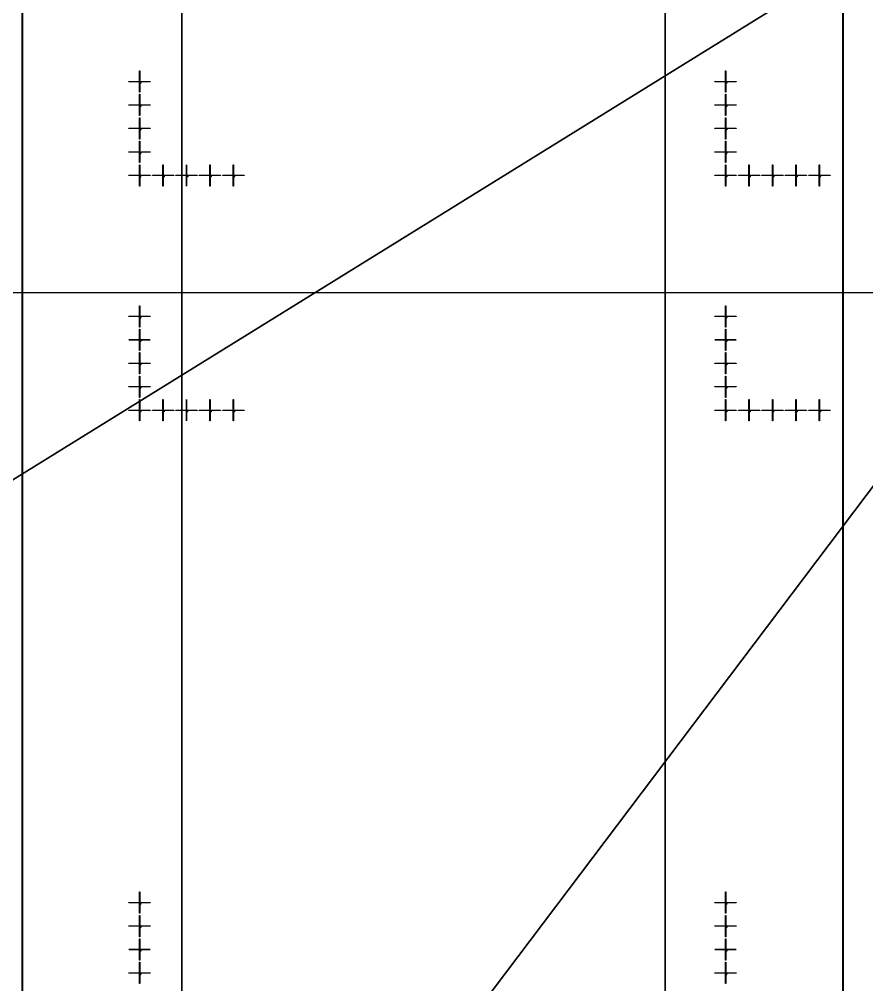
# Model space of a CAD drawing. Extents: x -25400 to 25400, y -24113 to 25400.
# Drawn here: x -13809 to -6579, y -12893 to -4659 of the extents above; entities that cross this region are included whole.
import ezdxf

# ---------------------------------------------------------------- set-up
doc = ezdxf.new("R2010")
doc.units = 0
for name, color, linetype in [('L0D0', 2, 'CONTINUOUS'), ('L1D0', 3, 'CONTINUOUS'), ('L3D0', 4, 'CONTINUOUS')]:
    doc.layers.add(name, color=color, linetype=linetype)

msp = doc.modelspace()

# ---------------------------------------------------------------- linework, layer by layer
at = {"layer": 'L0D0'}
for points in [[(-12421.944, -22155.255), (-12421.944, 14018.85)], [(-12421.944, 14018.85), (-12421.944, -22155.255)], [(-8299.673, 14018.85), (-8299.673, -24005.737)], [(0, 0), (-19469.972, -12055.297)], [(-19469.972, -12055.297), (0, 0), (-13800.333, -18274.595)], [(-13800.333, -18274.595), (0, 0)]]:
    msp.add_lwpolyline(points, dxfattribs=at)
msp.add_lwpolyline([(-7983.296, -24112.788), (-7996.667, -24108.366), (-8040.032, -24093.939), (-8083.372, -24079.433), (-8126.685, -24064.85), (-8169.972, -24050.188), (-8213.232, -24035.449), (-8256.466, -24020.632), (-8299.673, -24005.737), (-8299.673, 14018.85), (0, 14018.85), (0, 0), (-4251.735, -24112.788)], close=True, dxfattribs=at)
at = {"layer": 'L1D0'}
for points in [[(-12783.75, -5182.15), (-12783.75, -5099.15), (-12781.25, -5099.15), (-12781.25, -5182.15)], [(-7783.75, -5182.15), (-7783.75, -5099.15), (-7781.25, -5099.15), (-7781.25, -5182.15)], [(-12782.7, -5195.15), (-12782.7, -5190.35), (-12787.5, -5190.35), (-12787.5, -5189.95), (-12782.7, -5189.95), (-12782.7, -5185.15), (-12782.3, -5185.15), (-12782.3, -5189.95), (-12777.5, -5189.95), (-12777.5, -5190.35), (-12782.3, -5190.35), (-12782.3, -5195.15)], [(-7782.7, -5195.15), (-7782.7, -5190.35), (-7787.5, -5190.35), (-7787.5, -5189.95), (-7782.7, -5189.95), (-7782.7, -5185.15), (-7782.3, -5185.15), (-7782.3, -5189.95), (-7777.5, -5189.95), (-7777.5, -5190.35), (-7782.3, -5190.35), (-7782.3, -5195.15)], [(-12873.5, -5191.4), (-12873.5, -5188.9), (-12790.5, -5188.9), (-12790.5, -5191.4)], [(-12783.75, -5281.15), (-12783.75, -5198.15), (-12781.25, -5198.15), (-12781.25, -5281.15)], [(-12776.5, -5200.706), (-12776.5, -5197.15), (-12772.056, -5197.15), (-12772.056, -5198.039), (-12775.611, -5198.039), (-12775.611, -5199.817), (-12772.944, -5199.817), (-12772.944, -5200.706)], [(-12776.5, -5203.372), (-12776.5, -5202.483), (-12772.944, -5202.483), (-12772.944, -5203.372)], [(-12774.5, -5191.4), (-12774.5, -5188.9), (-12691.5, -5188.9), (-12691.5, -5191.4)], [(-12772.944, -5202.483), (-12772.944, -5200.706), (-12772.056, -5200.706), (-12772.056, -5202.483)], [(-7873.5, -5191.4), (-7873.5, -5188.9), (-7790.5, -5188.9), (-7790.5, -5191.4)], [(-7783.75, -5281.15), (-7783.75, -5198.15), (-7781.25, -5198.15), (-7781.25, -5281.15)], [(-7776.5, -5200.706), (-7776.5, -5197.15), (-7772.056, -5197.15), (-7772.056, -5198.039), (-7775.611, -5198.039), (-7775.611, -5199.817), (-7772.944, -5199.817), (-7772.944, -5200.706)], [(-7776.5, -5203.372), (-7776.5, -5202.483), (-7772.944, -5202.483), (-7772.944, -5203.372)], [(-7774.5, -5191.4), (-7774.5, -5188.9), (-7691.5, -5188.9), (-7691.5, -5191.4)], [(-7772.944, -5202.483), (-7772.944, -5200.706), (-7772.056, -5200.706), (-7772.056, -5202.483)], [(-12783.75, -5382.15), (-12783.75, -5299.15), (-12781.25, -5299.15), (-12781.25, -5382.15)], [(-7783.75, -5382.15), (-7783.75, -5299.15), (-7781.25, -5299.15), (-7781.25, -5382.15)], [(-12873.5, -5391.4), (-12873.5, -5388.9), (-12790.5, -5388.9), (-12790.5, -5391.4)], [(-12782.7, -5395.15), (-12782.7, -5390.35), (-12787.5, -5390.35), (-12787.5, -5389.95), (-12782.7, -5389.95), (-12782.7, -5385.15), (-12782.3, -5385.15), (-12782.3, -5389.95), (-12777.5, -5389.95), (-12777.5, -5390.35), (-12782.3, -5390.35), (-12782.3, -5395.15)], [(-12783.75, -5481.15), (-12783.75, -5398.15), (-12781.25, -5398.15), (-12781.25, -5481.15)], [(-12773.833, -5403.372), (-12773.833, -5401.594), (-12776.5, -5401.594), (-12776.5, -5399.817), (-12775.611, -5399.817), (-12775.611, -5400.706), (-12773.833, -5400.706), (-12773.833, -5398.039), (-12774.722, -5398.039), (-12774.722, -5397.15), (-12772.944, -5397.15), (-12772.944, -5400.706), (-12772.056, -5400.706), (-12772.056, -5401.594), (-12772.944, -5401.594), (-12772.944, -5403.372)], [(-12775.611, -5399.817), (-12775.611, -5398.039), (-12774.722, -5398.039), (-12774.722, -5399.817)], [(-12774.5, -5391.4), (-12774.5, -5388.9), (-12691.5, -5388.9), (-12691.5, -5391.4)], [(-7873.5, -5391.4), (-7873.5, -5388.9), (-7790.5, -5388.9), (-7790.5, -5391.4)], [(-7782.7, -5395.15), (-7782.7, -5390.35), (-7787.5, -5390.35), (-7787.5, -5389.95), (-7782.7, -5389.95), (-7782.7, -5385.15), (-7782.3, -5385.15), (-7782.3, -5389.95), (-7777.5, -5389.95), (-7777.5, -5390.35), (-7782.3, -5390.35), (-7782.3, -5395.15)], [(-7783.75, -5481.15), (-7783.75, -5398.15), (-7781.25, -5398.15), (-7781.25, -5481.15)], [(-7773.833, -5403.372), (-7773.833, -5401.594), (-7776.5, -5401.594), (-7776.5, -5399.817), (-7775.611, -5399.817), (-7775.611, -5400.706), (-7773.833, -5400.706), (-7773.833, -5398.039), (-7774.722, -5398.039), (-7774.722, -5397.15), (-7772.944, -5397.15), (-7772.944, -5400.706), (-7772.056, -5400.706), (-7772.056, -5401.594), (-7772.944, -5401.594), (-7772.944, -5403.372)], [(-7775.611, -5399.817), (-7775.611, -5398.039), (-7774.722, -5398.039), (-7774.722, -5399.817)], [(-7774.5, -5391.4), (-7774.5, -5388.9), (-7691.5, -5388.9), (-7691.5, -5391.4)], [(-12783.75, -5582.15), (-12783.75, -5499.15), (-12781.25, -5499.15), (-12781.25, -5582.15)], [(-7783.75, -5582.15), (-7783.75, -5499.15), (-7781.25, -5499.15), (-7781.25, -5582.15)], [(-12873.5, -5591.4), (-12873.5, -5588.9), (-12790.5, -5588.9), (-12790.5, -5591.4)], [(-12782.7, -5595.15), (-12782.7, -5590.35), (-12787.5, -5590.35), (-12787.5, -5589.95), (-12782.7, -5589.95), (-12782.7, -5585.15), (-12782.3, -5585.15), (-12782.3, -5589.95), (-12777.5, -5589.95), (-12777.5, -5590.35), (-12782.3, -5590.35), (-12782.3, -5595.15)], [(-12783.75, -5681.15), (-12783.75, -5598.15), (-12781.25, -5598.15), (-12781.25, -5681.15)], [(-12776.5, -5598.039), (-12776.5, -5597.15), (-12772.944, -5597.15), (-12772.944, -5598.039)], [(-12774.5, -5591.4), (-12774.5, -5588.9), (-12691.5, -5588.9), (-12691.5, -5591.4)], [(-12772.944, -5599.817), (-12772.944, -5598.039), (-12772.056, -5598.039), (-12772.056, -5599.817)], [(-7873.5, -5591.4), (-7873.5, -5588.9), (-7790.5, -5588.9), (-7790.5, -5591.4)], [(-7782.7, -5595.15), (-7782.7, -5590.35), (-7787.5, -5590.35), (-7787.5, -5589.95), (-7782.7, -5589.95), (-7782.7, -5585.15), (-7782.3, -5585.15), (-7782.3, -5589.95), (-7777.5, -5589.95), (-7777.5, -5590.35), (-7782.3, -5590.35), (-7782.3, -5595.15)], [(-7783.75, -5681.15), (-7783.75, -5598.15), (-7781.25, -5598.15), (-7781.25, -5681.15)], [(-7776.5, -5598.039), (-7776.5, -5597.15), (-7772.944, -5597.15), (-7772.944, -5598.039)], [(-7774.5, -5591.4), (-7774.5, -5588.9), (-7691.5, -5588.9), (-7691.5, -5591.4)], [(-7772.944, -5599.817), (-7772.944, -5598.039), (-7772.056, -5598.039), (-7772.056, -5599.817)], [(-12776.5, -5603.372), (-12776.5, -5602.483), (-12772.944, -5602.483), (-12772.944, -5603.372)], [(-12775.611, -5600.706), (-12775.611, -5599.817), (-12772.944, -5599.817), (-12772.944, -5600.706)], [(-12772.944, -5602.483), (-12772.944, -5600.706), (-12772.056, -5600.706), (-12772.056, -5602.483)], [(-7776.5, -5603.372), (-7776.5, -5602.483), (-7772.944, -5602.483), (-7772.944, -5603.372)], [(-7775.611, -5600.706), (-7775.611, -5599.817), (-7772.944, -5599.817), (-7772.944, -5600.706)], [(-7772.944, -5602.483), (-7772.944, -5600.706), (-7772.056, -5600.706), (-7772.056, -5602.483)], [(-12783.75, -5782.15), (-12783.75, -5699.15), (-12781.25, -5699.15), (-12781.25, -5782.15)], [(-7783.75, -5782.15), (-7783.75, -5699.15), (-7781.25, -5699.15), (-7781.25, -5782.15)], [(-12873.5, -5791.4), (-12873.5, -5788.9), (-12790.5, -5788.9), (-12790.5, -5791.4)], [(-12782.7, -5795.15), (-12782.7, -5790.35), (-12787.5, -5790.35), (-12787.5, -5789.95), (-12782.7, -5789.95), (-12782.7, -5785.15), (-12782.3, -5785.15), (-12782.3, -5789.95), (-12777.5, -5789.95), (-12777.5, -5790.35), (-12782.3, -5790.35), (-12782.3, -5795.15)], [(-12783.75, -5881.15), (-12783.75, -5798.15), (-12781.25, -5798.15), (-12781.25, -5881.15)], [(-12776.5, -5798.928), (-12776.5, -5798.039), (-12775.611, -5798.039), (-12775.611, -5798.928)], [(-12776.5, -5803.372), (-12776.5, -5801.594), (-12775.611, -5801.594), (-12775.611, -5802.483), (-12772.056, -5802.483), (-12772.056, -5803.372)], [(-12775.611, -5798.039), (-12775.611, -5797.15), (-12772.944, -5797.15), (-12772.944, -5798.039)], [(-12775.611, -5801.594), (-12775.611, -5800.706), (-12773.833, -5800.706), (-12773.833, -5801.594)], [(-12774.5, -5791.4), (-12774.5, -5788.9), (-12691.5, -5788.9), (-12691.5, -5791.4)], [(-12773.833, -5800.706), (-12773.833, -5799.817), (-12772.944, -5799.817), (-12772.944, -5800.706)], [(-12772.944, -5799.817), (-12772.944, -5798.039), (-12772.056, -5798.039), (-12772.056, -5799.817)], [(-7873.5, -5791.4), (-7873.5, -5788.9), (-7790.5, -5788.9), (-7790.5, -5791.4)], [(-7782.7, -5795.15), (-7782.7, -5790.35), (-7787.5, -5790.35), (-7787.5, -5789.95), (-7782.7, -5789.95), (-7782.7, -5785.15), (-7782.3, -5785.15), (-7782.3, -5789.95), (-7777.5, -5789.95), (-7777.5, -5790.35), (-7782.3, -5790.35), (-7782.3, -5795.15)], [(-7783.75, -5881.15), (-7783.75, -5798.15), (-7781.25, -5798.15), (-7781.25, -5881.15)], [(-7776.5, -5798.928), (-7776.5, -5798.039), (-7775.611, -5798.039), (-7775.611, -5798.928)], [(-7776.5, -5803.372), (-7776.5, -5801.594), (-7775.611, -5801.594), (-7775.611, -5802.483), (-7772.056, -5802.483), (-7772.056, -5803.372)], [(-7775.611, -5798.039), (-7775.611, -5797.15), (-7772.944, -5797.15), (-7772.944, -5798.039)], [(-7775.611, -5801.594), (-7775.611, -5800.706), (-7773.833, -5800.706), (-7773.833, -5801.594)], [(-7774.5, -5791.4), (-7774.5, -5788.9), (-7691.5, -5788.9), (-7691.5, -5791.4)], [(-7773.833, -5800.706), (-7773.833, -5799.817), (-7772.944, -5799.817), (-7772.944, -5800.706)], [(-7772.944, -5799.817), (-7772.944, -5798.039), (-7772.056, -5798.039), (-7772.056, -5799.817)], [(-12783.75, -5982.15), (-12783.75, -5899.15), (-12781.25, -5899.15), (-12781.25, -5982.15)], [(-12583.75, -5982.15), (-12583.75, -5899.15), (-12581.25, -5899.15), (-12581.25, -5982.15)], [(-12383.75, -5982.15), (-12383.75, -5899.15), (-12381.25, -5899.15), (-12381.25, -5982.15)], [(-12183.75, -5982.15), (-12183.75, -5899.15), (-12181.25, -5899.15), (-12181.25, -5982.15)], [(-11983.75, -5982.15), (-11983.75, -5899.15), (-11981.25, -5899.15), (-11981.25, -5982.15)], [(-7783.75, -5982.15), (-7783.75, -5899.15), (-7781.25, -5899.15), (-7781.25, -5982.15)], [(-7583.75, -5982.15), (-7583.75, -5899.15), (-7581.25, -5899.15), (-7581.25, -5982.15)], [(-7383.75, -5982.15), (-7383.75, -5899.15), (-7381.25, -5899.15), (-7381.25, -5982.15)], [(-7183.75, -5982.15), (-7183.75, -5899.15), (-7181.25, -5899.15), (-7181.25, -5982.15)], [(-6983.75, -5982.15), (-6983.75, -5899.15), (-6981.25, -5899.15), (-6981.25, -5982.15)], [(-12873.5, -5991.4), (-12873.5, -5988.9), (-12790.5, -5988.9), (-12790.5, -5991.4)], [(-12782.7, -5995.15), (-12782.7, -5990.35), (-12787.5, -5990.35), (-12787.5, -5989.95), (-12782.7, -5989.95), (-12782.7, -5985.15), (-12782.3, -5985.15), (-12782.3, -5989.95), (-12777.5, -5989.95), (-12777.5, -5990.35), (-12782.3, -5990.35), (-12782.3, -5995.15)], [(-12783.75, -6081.15), (-12783.75, -5998.15), (-12781.25, -5998.15), (-12781.25, -6081.15)], [(-12775.611, -6003.372), (-12775.611, -6002.483), (-12774.722, -6002.483), (-12774.722, -5998.928), (-12775.611, -5998.928), (-12775.611, -5998.039), (-12774.722, -5998.039), (-12774.722, -5997.15), (-12773.833, -5997.15), (-12773.833, -6002.483), (-12772.944, -6002.483), (-12772.944, -6003.372)], [(-12774.5, -5991.4), (-12774.5, -5988.9), (-12691.5, -5988.9), (-12691.5, -5991.4)], [(-12673.5, -5991.4), (-12673.5, -5988.9), (-12590.5, -5988.9), (-12590.5, -5991.4)], [(-12582.7, -5995.15), (-12582.7, -5990.35), (-12587.5, -5990.35), (-12587.5, -5989.95), (-12582.7, -5989.95), (-12582.7, -5985.15), (-12582.3, -5985.15), (-12582.3, -5989.95), (-12577.5, -5989.95), (-12577.5, -5990.35), (-12582.3, -5990.35), (-12582.3, -5995.15)], [(-12583.75, -6081.15), (-12583.75, -5998.15), (-12581.25, -5998.15), (-12581.25, -6081.15)], [(-12576.5, -5998.928), (-12576.5, -5998.039), (-12575.611, -5998.039), (-12575.611, -5998.928)], [(-12576.5, -6003.372), (-12576.5, -6001.594), (-12575.611, -6001.594), (-12575.611, -6002.483), (-12572.056, -6002.483), (-12572.056, -6003.372)], [(-12575.611, -5998.039), (-12575.611, -5997.15), (-12572.944, -5997.15), (-12572.944, -5998.039)], [(-12575.611, -6001.594), (-12575.611, -6000.706), (-12573.833, -6000.706), (-12573.833, -6001.594)], [(-12574.5, -5991.4), (-12574.5, -5988.9), (-12491.5, -5988.9), (-12491.5, -5991.4)], [(-12573.833, -6000.706), (-12573.833, -5999.817), (-12572.944, -5999.817), (-12572.944, -6000.706)], [(-12572.944, -5999.817), (-12572.944, -5998.039), (-12572.056, -5998.039), (-12572.056, -5999.817)], [(-12473.5, -5991.4), (-12473.5, -5988.9), (-12390.5, -5988.9), (-12390.5, -5991.4)], [(-12382.7, -5995.15), (-12382.7, -5990.35), (-12387.5, -5990.35), (-12387.5, -5989.95), (-12382.7, -5989.95), (-12382.7, -5985.15), (-12382.3, -5985.15), (-12382.3, -5989.95), (-12377.5, -5989.95), (-12377.5, -5990.35), (-12382.3, -5990.35), (-12382.3, -5995.15)], [(-12383.75, -6081.15), (-12383.75, -5998.15), (-12381.25, -5998.15), (-12381.25, -6081.15)], [(-12376.5, -5998.039), (-12376.5, -5997.15), (-12372.944, -5997.15), (-12372.944, -5998.039)], [(-12376.5, -6003.372), (-12376.5, -6002.483), (-12372.944, -6002.483), (-12372.944, -6003.372)], [(-12375.611, -6000.706), (-12375.611, -5999.817), (-12372.944, -5999.817), (-12372.944, -6000.706)], [(-12374.5, -5991.4), (-12374.5, -5988.9), (-12291.5, -5988.9), (-12291.5, -5991.4)], [(-12372.944, -5999.817), (-12372.944, -5998.039), (-12372.056, -5998.039), (-12372.056, -5999.817)], [(-12372.944, -6002.483), (-12372.944, -6000.706), (-12372.056, -6000.706), (-12372.056, -6002.483)], [(-12273.5, -5991.4), (-12273.5, -5988.9), (-12190.5, -5988.9), (-12190.5, -5991.4)], [(-12182.7, -5995.15), (-12182.7, -5990.35), (-12187.5, -5990.35), (-12187.5, -5989.95), (-12182.7, -5989.95), (-12182.7, -5985.15), (-12182.3, -5985.15), (-12182.3, -5989.95), (-12177.5, -5989.95), (-12177.5, -5990.35), (-12182.3, -5990.35), (-12182.3, -5995.15)], [(-12183.75, -6081.15), (-12183.75, -5998.15), (-12181.25, -5998.15), (-12181.25, -6081.15)], [(-12173.833, -6003.372), (-12173.833, -6001.594), (-12176.5, -6001.594), (-12176.5, -5999.817), (-12175.611, -5999.817), (-12175.611, -6000.706), (-12173.833, -6000.706), (-12173.833, -5998.039), (-12174.722, -5998.039), (-12174.722, -5997.15), (-12172.944, -5997.15), (-12172.944, -6000.706), (-12172.056, -6000.706), (-12172.056, -6001.594), (-12172.944, -6001.594), (-12172.944, -6003.372)], [(-12175.611, -5999.817), (-12175.611, -5998.039), (-12174.722, -5998.039), (-12174.722, -5999.817)], [(-12174.5, -5991.4), (-12174.5, -5988.9), (-12091.5, -5988.9), (-12091.5, -5991.4)], [(-12073.5, -5991.4), (-12073.5, -5988.9), (-11990.5, -5988.9), (-11990.5, -5991.4)], [(-11982.7, -5995.15), (-11982.7, -5990.35), (-11987.5, -5990.35), (-11987.5, -5989.95), (-11982.7, -5989.95), (-11982.7, -5985.15), (-11982.3, -5985.15), (-11982.3, -5989.95), (-11977.5, -5989.95), (-11977.5, -5990.35), (-11982.3, -5990.35), (-11982.3, -5995.15)], [(-11983.75, -6081.15), (-11983.75, -5998.15), (-11981.25, -5998.15), (-11981.25, -6081.15)], [(-11976.5, -6000.706), (-11976.5, -5997.15), (-11972.056, -5997.15), (-11972.056, -5998.039), (-11975.611, -5998.039), (-11975.611, -5999.817), (-11972.944, -5999.817), (-11972.944, -6000.706)], [(-11976.5, -6003.372), (-11976.5, -6002.483), (-11972.944, -6002.483), (-11972.944, -6003.372)], [(-11974.5, -5991.4), (-11974.5, -5988.9), (-11891.5, -5988.9), (-11891.5, -5991.4)], [(-11972.944, -6002.483), (-11972.944, -6000.706), (-11972.056, -6000.706), (-11972.056, -6002.483)], [(-7873.5, -5991.4), (-7873.5, -5988.9), (-7790.5, -5988.9), (-7790.5, -5991.4)], [(-7782.7, -5995.15), (-7782.7, -5990.35), (-7787.5, -5990.35), (-7787.5, -5989.95), (-7782.7, -5989.95), (-7782.7, -5985.15), (-7782.3, -5985.15), (-7782.3, -5989.95), (-7777.5, -5989.95), (-7777.5, -5990.35), (-7782.3, -5990.35), (-7782.3, -5995.15)], [(-7783.75, -6081.15), (-7783.75, -5998.15), (-7781.25, -5998.15), (-7781.25, -6081.15)], [(-7775.611, -6003.372), (-7775.611, -6002.483), (-7774.722, -6002.483), (-7774.722, -5998.928), (-7775.611, -5998.928), (-7775.611, -5998.039), (-7774.722, -5998.039), (-7774.722, -5997.15), (-7773.833, -5997.15), (-7773.833, -6002.483), (-7772.944, -6002.483), (-7772.944, -6003.372)], [(-7774.5, -5991.4), (-7774.5, -5988.9), (-7691.5, -5988.9), (-7691.5, -5991.4)], [(-7673.5, -5991.4), (-7673.5, -5988.9), (-7590.5, -5988.9), (-7590.5, -5991.4)], [(-7582.7, -5995.15), (-7582.7, -5990.35), (-7587.5, -5990.35), (-7587.5, -5989.95), (-7582.7, -5989.95), (-7582.7, -5985.15), (-7582.3, -5985.15), (-7582.3, -5989.95), (-7577.5, -5989.95), (-7577.5, -5990.35), (-7582.3, -5990.35), (-7582.3, -5995.15)], [(-7583.75, -6081.15), (-7583.75, -5998.15), (-7581.25, -5998.15), (-7581.25, -6081.15)], [(-7576.5, -5998.928), (-7576.5, -5998.039), (-7575.611, -5998.039), (-7575.611, -5998.928)], [(-7576.5, -6003.372), (-7576.5, -6001.594), (-7575.611, -6001.594), (-7575.611, -6002.483), (-7572.056, -6002.483), (-7572.056, -6003.372)], [(-7575.611, -5998.039), (-7575.611, -5997.15), (-7572.944, -5997.15), (-7572.944, -5998.039)], [(-7575.611, -6001.594), (-7575.611, -6000.706), (-7573.833, -6000.706), (-7573.833, -6001.594)], [(-7574.5, -5991.4), (-7574.5, -5988.9), (-7491.5, -5988.9), (-7491.5, -5991.4)], [(-7573.833, -6000.706), (-7573.833, -5999.817), (-7572.944, -5999.817), (-7572.944, -6000.706)], [(-7572.944, -5999.817), (-7572.944, -5998.039), (-7572.056, -5998.039), (-7572.056, -5999.817)], [(-7473.5, -5991.4), (-7473.5, -5988.9), (-7390.5, -5988.9), (-7390.5, -5991.4)], [(-7382.7, -5995.15), (-7382.7, -5990.35), (-7387.5, -5990.35), (-7387.5, -5989.95), (-7382.7, -5989.95), (-7382.7, -5985.15), (-7382.3, -5985.15), (-7382.3, -5989.95), (-7377.5, -5989.95), (-7377.5, -5990.35), (-7382.3, -5990.35), (-7382.3, -5995.15)], [(-7383.75, -6081.15), (-7383.75, -5998.15), (-7381.25, -5998.15), (-7381.25, -6081.15)], [(-7376.5, -5998.039), (-7376.5, -5997.15), (-7372.944, -5997.15), (-7372.944, -5998.039)], [(-7376.5, -6003.372), (-7376.5, -6002.483), (-7372.944, -6002.483), (-7372.944, -6003.372)], [(-7375.611, -6000.706), (-7375.611, -5999.817), (-7372.944, -5999.817), (-7372.944, -6000.706)], [(-7374.5, -5991.4), (-7374.5, -5988.9), (-7291.5, -5988.9), (-7291.5, -5991.4)], [(-7372.944, -5999.817), (-7372.944, -5998.039), (-7372.056, -5998.039), (-7372.056, -5999.817)], [(-7372.944, -6002.483), (-7372.944, -6000.706), (-7372.056, -6000.706), (-7372.056, -6002.483)], [(-7273.5, -5991.4), (-7273.5, -5988.9), (-7190.5, -5988.9), (-7190.5, -5991.4)], [(-7182.7, -5995.15), (-7182.7, -5990.35), (-7187.5, -5990.35), (-7187.5, -5989.95), (-7182.7, -5989.95), (-7182.7, -5985.15), (-7182.3, -5985.15), (-7182.3, -5989.95), (-7177.5, -5989.95), (-7177.5, -5990.35), (-7182.3, -5990.35), (-7182.3, -5995.15)], [(-7183.75, -6081.15), (-7183.75, -5998.15), (-7181.25, -5998.15), (-7181.25, -6081.15)], [(-7173.833, -6003.372), (-7173.833, -6001.594), (-7176.5, -6001.594), (-7176.5, -5999.817), (-7175.611, -5999.817), (-7175.611, -6000.706), (-7173.833, -6000.706), (-7173.833, -5998.039), (-7174.722, -5998.039), (-7174.722, -5997.15), (-7172.944, -5997.15), (-7172.944, -6000.706), (-7172.056, -6000.706), (-7172.056, -6001.594), (-7172.944, -6001.594), (-7172.944, -6003.372)], [(-7175.611, -5999.817), (-7175.611, -5998.039), (-7174.722, -5998.039), (-7174.722, -5999.817)], [(-7174.5, -5991.4), (-7174.5, -5988.9), (-7091.5, -5988.9), (-7091.5, -5991.4)], [(-7073.5, -5991.4), (-7073.5, -5988.9), (-6990.5, -5988.9), (-6990.5, -5991.4)], [(-6982.7, -5995.15), (-6982.7, -5990.35), (-6987.5, -5990.35), (-6987.5, -5989.95), (-6982.7, -5989.95), (-6982.7, -5985.15), (-6982.3, -5985.15), (-6982.3, -5989.95), (-6977.5, -5989.95), (-6977.5, -5990.35), (-6982.3, -5990.35), (-6982.3, -5995.15)], [(-6983.75, -6081.15), (-6983.75, -5998.15), (-6981.25, -5998.15), (-6981.25, -6081.15)], [(-6976.5, -6000.706), (-6976.5, -5997.15), (-6972.056, -5997.15), (-6972.056, -5998.039), (-6975.611, -5998.039), (-6975.611, -5999.817), (-6972.944, -5999.817), (-6972.944, -6000.706)], [(-6976.5, -6003.372), (-6976.5, -6002.483), (-6972.944, -6002.483), (-6972.944, -6003.372)], [(-6974.5, -5991.4), (-6974.5, -5988.9), (-6891.5, -5988.9), (-6891.5, -5991.4)], [(-6972.944, -6002.483), (-6972.944, -6000.706), (-6972.056, -6000.706), (-6972.056, -6002.483)], [(-12783.75, -7185.15), (-12783.75, -7102.15), (-12781.25, -7102.15), (-12781.25, -7185.15)], [(-7783.75, -7185.15), (-7783.75, -7102.15), (-7781.25, -7102.15), (-7781.25, -7185.15)], [(-12873.5, -7194.4), (-12873.5, -7191.9), (-12790.5, -7191.9), (-12790.5, -7194.4)], [(-12782.7, -7198.15), (-12782.7, -7193.35), (-12787.5, -7193.35), (-12787.5, -7192.95), (-12782.7, -7192.95), (-12782.7, -7188.15), (-12782.3, -7188.15), (-12782.3, -7192.95), (-12777.5, -7192.95), (-12777.5, -7193.35), (-12782.3, -7193.35), (-12782.3, -7198.15)], [(-12783.75, -7284.15), (-12783.75, -7201.15), (-12781.25, -7201.15), (-12781.25, -7284.15)], [(-12776.5, -7203.706), (-12776.5, -7200.15), (-12772.056, -7200.15), (-12772.056, -7201.039), (-12775.611, -7201.039), (-12775.611, -7202.817), (-12772.944, -7202.817), (-12772.944, -7203.706)], [(-12776.5, -7206.372), (-12776.5, -7205.483), (-12772.944, -7205.483), (-12772.944, -7206.372)], [(-12774.5, -7194.4), (-12774.5, -7191.9), (-12691.5, -7191.9), (-12691.5, -7194.4)], [(-12772.944, -7205.483), (-12772.944, -7203.706), (-12772.056, -7203.706), (-12772.056, -7205.483)], [(-7873.5, -7194.4), (-7873.5, -7191.9), (-7790.5, -7191.9), (-7790.5, -7194.4)], [(-7782.7, -7198.15), (-7782.7, -7193.35), (-7787.5, -7193.35), (-7787.5, -7192.95), (-7782.7, -7192.95), (-7782.7, -7188.15), (-7782.3, -7188.15), (-7782.3, -7192.95), (-7777.5, -7192.95), (-7777.5, -7193.35), (-7782.3, -7193.35), (-7782.3, -7198.15)], [(-7783.75, -7284.15), (-7783.75, -7201.15), (-7781.25, -7201.15), (-7781.25, -7284.15)], [(-7776.5, -7203.706), (-7776.5, -7200.15), (-7772.056, -7200.15), (-7772.056, -7201.039), (-7775.611, -7201.039), (-7775.611, -7202.817), (-7772.944, -7202.817), (-7772.944, -7203.706)], [(-7776.5, -7206.372), (-7776.5, -7205.483), (-7772.944, -7205.483), (-7772.944, -7206.372)], [(-7774.5, -7194.4), (-7774.5, -7191.9), (-7691.5, -7191.9), (-7691.5, -7194.4)], [(-7772.944, -7205.483), (-7772.944, -7203.706), (-7772.056, -7203.706), (-7772.056, -7205.483)], [(-12783.75, -7385.15), (-12783.75, -7302.15), (-12781.25, -7302.15), (-12781.25, -7385.15)], [(-7783.75, -7385.15), (-7783.75, -7302.15), (-7781.25, -7302.15), (-7781.25, -7385.15)], [(-12873.5, -7394.4), (-12873.5, -7391.9), (-12790.5, -7391.9), (-12790.5, -7394.4)], [(-12782.7, -7398.15), (-12782.7, -7393.35), (-12787.5, -7393.35), (-12787.5, -7392.95), (-12782.7, -7392.95), (-12782.7, -7388.15), (-12782.3, -7388.15), (-12782.3, -7392.95), (-12777.5, -7392.95), (-12777.5, -7393.35), (-12782.3, -7393.35), (-12782.3, -7398.15)], [(-12783.75, -7484.15), (-12783.75, -7401.15), (-12781.25, -7401.15), (-12781.25, -7484.15)], [(-12773.833, -7406.372), (-12773.833, -7404.594), (-12776.5, -7404.594), (-12776.5, -7402.817), (-12775.611, -7402.817), (-12775.611, -7403.706), (-12773.833, -7403.706), (-12773.833, -7401.039), (-12774.722, -7401.039), (-12774.722, -7400.15), (-12772.944, -7400.15), (-12772.944, -7403.706), (-12772.056, -7403.706), (-12772.056, -7404.594), (-12772.944, -7404.594), (-12772.944, -7406.372)], [(-12775.611, -7402.817), (-12775.611, -7401.039), (-12774.722, -7401.039), (-12774.722, -7402.817)], [(-12774.5, -7394.4), (-12774.5, -7391.9), (-12691.5, -7391.9), (-12691.5, -7394.4)], [(-7873.5, -7394.4), (-7873.5, -7391.9), (-7790.5, -7391.9), (-7790.5, -7394.4)], [(-7782.7, -7398.15), (-7782.7, -7393.35), (-7787.5, -7393.35), (-7787.5, -7392.95), (-7782.7, -7392.95), (-7782.7, -7388.15), (-7782.3, -7388.15), (-7782.3, -7392.95), (-7777.5, -7392.95), (-7777.5, -7393.35), (-7782.3, -7393.35), (-7782.3, -7398.15)], [(-7783.75, -7484.15), (-7783.75, -7401.15), (-7781.25, -7401.15), (-7781.25, -7484.15)], [(-7773.833, -7406.372), (-7773.833, -7404.594), (-7776.5, -7404.594), (-7776.5, -7402.817), (-7775.611, -7402.817), (-7775.611, -7403.706), (-7773.833, -7403.706), (-7773.833, -7401.039), (-7774.722, -7401.039), (-7774.722, -7400.15), (-7772.944, -7400.15), (-7772.944, -7403.706), (-7772.056, -7403.706), (-7772.056, -7404.594), (-7772.944, -7404.594), (-7772.944, -7406.372)], [(-7775.611, -7402.817), (-7775.611, -7401.039), (-7774.722, -7401.039), (-7774.722, -7402.817)], [(-7774.5, -7394.4), (-7774.5, -7391.9), (-7691.5, -7391.9), (-7691.5, -7394.4)], [(-12783.75, -7585.15), (-12783.75, -7502.15), (-12781.25, -7502.15), (-12781.25, -7585.15)], [(-7783.75, -7585.15), (-7783.75, -7502.15), (-7781.25, -7502.15), (-7781.25, -7585.15)], [(-12873.5, -7594.4), (-12873.5, -7591.9), (-12790.5, -7591.9), (-12790.5, -7594.4)], [(-12782.7, -7598.15), (-12782.7, -7593.35), (-12787.5, -7593.35), (-12787.5, -7592.95), (-12782.7, -7592.95), (-12782.7, -7588.15), (-12782.3, -7588.15), (-12782.3, -7592.95), (-12777.5, -7592.95), (-12777.5, -7593.35), (-12782.3, -7593.35), (-12782.3, -7598.15)], [(-12783.75, -7684.15), (-12783.75, -7601.15), (-12781.25, -7601.15), (-12781.25, -7684.15)], [(-12776.5, -7601.039), (-12776.5, -7600.15), (-12772.944, -7600.15), (-12772.944, -7601.039)], [(-12776.5, -7606.372), (-12776.5, -7605.483), (-12772.944, -7605.483), (-12772.944, -7606.372)], [(-12775.611, -7603.706), (-12775.611, -7602.817), (-12772.944, -7602.817), (-12772.944, -7603.706)], [(-12774.5, -7594.4), (-12774.5, -7591.9), (-12691.5, -7591.9), (-12691.5, -7594.4)], [(-12772.944, -7602.817), (-12772.944, -7601.039), (-12772.056, -7601.039), (-12772.056, -7602.817)], [(-12772.944, -7605.483), (-12772.944, -7603.706), (-12772.056, -7603.706), (-12772.056, -7605.483)], [(-7873.5, -7594.4), (-7873.5, -7591.9), (-7790.5, -7591.9), (-7790.5, -7594.4)], [(-7782.7, -7598.15), (-7782.7, -7593.35), (-7787.5, -7593.35), (-7787.5, -7592.95), (-7782.7, -7592.95), (-7782.7, -7588.15), (-7782.3, -7588.15), (-7782.3, -7592.95), (-7777.5, -7592.95), (-7777.5, -7593.35), (-7782.3, -7593.35), (-7782.3, -7598.15)], [(-7783.75, -7684.15), (-7783.75, -7601.15), (-7781.25, -7601.15), (-7781.25, -7684.15)], [(-7776.5, -7601.039), (-7776.5, -7600.15), (-7772.944, -7600.15), (-7772.944, -7601.039)], [(-7776.5, -7606.372), (-7776.5, -7605.483), (-7772.944, -7605.483), (-7772.944, -7606.372)], [(-7775.611, -7603.706), (-7775.611, -7602.817), (-7772.944, -7602.817), (-7772.944, -7603.706)], [(-7774.5, -7594.4), (-7774.5, -7591.9), (-7691.5, -7591.9), (-7691.5, -7594.4)], [(-7772.944, -7602.817), (-7772.944, -7601.039), (-7772.056, -7601.039), (-7772.056, -7602.817)], [(-7772.944, -7605.483), (-7772.944, -7603.706), (-7772.056, -7603.706), (-7772.056, -7605.483)], [(-12783.75, -7785.15), (-12783.75, -7702.15), (-12781.25, -7702.15), (-12781.25, -7785.15)], [(-7783.75, -7785.15), (-7783.75, -7702.15), (-7781.25, -7702.15), (-7781.25, -7785.15)], [(-12873.5, -7794.4), (-12873.5, -7791.9), (-12790.5, -7791.9), (-12790.5, -7794.4)], [(-12782.7, -7798.15), (-12782.7, -7793.35), (-12787.5, -7793.35), (-12787.5, -7792.95), (-12782.7, -7792.95), (-12782.7, -7788.15), (-12782.3, -7788.15), (-12782.3, -7792.95), (-12777.5, -7792.95), (-12777.5, -7793.35), (-12782.3, -7793.35), (-12782.3, -7798.15)], [(-12783.75, -7884.15), (-12783.75, -7801.15), (-12781.25, -7801.15), (-12781.25, -7884.15)], [(-12776.5, -7801.928), (-12776.5, -7801.039), (-12775.611, -7801.039), (-12775.611, -7801.928)], [(-12776.5, -7806.372), (-12776.5, -7804.594), (-12775.611, -7804.594), (-12775.611, -7805.483), (-12772.056, -7805.483), (-12772.056, -7806.372)], [(-12775.611, -7801.039), (-12775.611, -7800.15), (-12772.944, -7800.15), (-12772.944, -7801.039)], [(-12775.611, -7804.594), (-12775.611, -7803.706), (-12773.833, -7803.706), (-12773.833, -7804.594)], [(-12774.5, -7794.4), (-12774.5, -7791.9), (-12691.5, -7791.9), (-12691.5, -7794.4)], [(-12773.833, -7803.706), (-12773.833, -7802.817), (-12772.944, -7802.817), (-12772.944, -7803.706)], [(-12772.944, -7802.817), (-12772.944, -7801.039), (-12772.056, -7801.039), (-12772.056, -7802.817)], [(-7873.5, -7794.4), (-7873.5, -7791.9), (-7790.5, -7791.9), (-7790.5, -7794.4)], [(-7782.7, -7798.15), (-7782.7, -7793.35), (-7787.5, -7793.35), (-7787.5, -7792.95), (-7782.7, -7792.95), (-7782.7, -7788.15), (-7782.3, -7788.15), (-7782.3, -7792.95), (-7777.5, -7792.95), (-7777.5, -7793.35), (-7782.3, -7793.35), (-7782.3, -7798.15)], [(-7783.75, -7884.15), (-7783.75, -7801.15), (-7781.25, -7801.15), (-7781.25, -7884.15)], [(-7776.5, -7801.928), (-7776.5, -7801.039), (-7775.611, -7801.039), (-7775.611, -7801.928)], [(-7776.5, -7806.372), (-7776.5, -7804.594), (-7775.611, -7804.594), (-7775.611, -7805.483), (-7772.056, -7805.483), (-7772.056, -7806.372)], [(-7775.611, -7801.039), (-7775.611, -7800.15), (-7772.944, -7800.15), (-7772.944, -7801.039)], [(-7775.611, -7804.594), (-7775.611, -7803.706), (-7773.833, -7803.706), (-7773.833, -7804.594)], [(-7774.5, -7794.4), (-7774.5, -7791.9), (-7691.5, -7791.9), (-7691.5, -7794.4)], [(-7773.833, -7803.706), (-7773.833, -7802.817), (-7772.944, -7802.817), (-7772.944, -7803.706)], [(-7772.944, -7802.817), (-7772.944, -7801.039), (-7772.056, -7801.039), (-7772.056, -7802.817)], [(-12783.75, -7985.15), (-12783.75, -7902.15), (-12781.25, -7902.15), (-12781.25, -7985.15)], [(-12583.75, -7985.15), (-12583.75, -7902.15), (-12581.25, -7902.15), (-12581.25, -7985.15)], [(-12383.75, -7985.15), (-12383.75, -7902.15), (-12381.25, -7902.15), (-12381.25, -7985.15)], [(-12183.75, -7985.15), (-12183.75, -7902.15), (-12181.25, -7902.15), (-12181.25, -7985.15)], [(-11983.75, -7985.15), (-11983.75, -7902.15), (-11981.25, -7902.15), (-11981.25, -7985.15)], [(-7783.75, -7985.15), (-7783.75, -7902.15), (-7781.25, -7902.15), (-7781.25, -7985.15)], [(-7583.75, -7985.15), (-7583.75, -7902.15), (-7581.25, -7902.15), (-7581.25, -7985.15)], [(-7383.75, -7985.15), (-7383.75, -7902.15), (-7381.25, -7902.15), (-7381.25, -7985.15)], [(-7183.75, -7985.15), (-7183.75, -7902.15), (-7181.25, -7902.15), (-7181.25, -7985.15)], [(-6983.75, -7985.15), (-6983.75, -7902.15), (-6981.25, -7902.15), (-6981.25, -7985.15)], [(-12873.5, -7994.4), (-12873.5, -7991.9), (-12790.5, -7991.9), (-12790.5, -7994.4)], [(-12782.7, -7998.15), (-12782.7, -7993.35), (-12787.5, -7993.35), (-12787.5, -7992.95), (-12782.7, -7992.95), (-12782.7, -7988.15), (-12782.3, -7988.15), (-12782.3, -7992.95), (-12777.5, -7992.95), (-12777.5, -7993.35), (-12782.3, -7993.35), (-12782.3, -7998.15)], [(-12783.75, -8084.15), (-12783.75, -8001.15), (-12781.25, -8001.15), (-12781.25, -8084.15)], [(-12775.611, -8006.372), (-12775.611, -8005.483), (-12774.722, -8005.483), (-12774.722, -8001.928), (-12775.611, -8001.928), (-12775.611, -8001.039), (-12774.722, -8001.039), (-12774.722, -8000.15), (-12773.833, -8000.15), (-12773.833, -8005.483), (-12772.944, -8005.483), (-12772.944, -8006.372)], [(-12774.5, -7994.4), (-12774.5, -7991.9), (-12691.5, -7991.9), (-12691.5, -7994.4)], [(-12673.5, -7994.4), (-12673.5, -7991.9), (-12590.5, -7991.9), (-12590.5, -7994.4)], [(-12582.7, -7998.15), (-12582.7, -7993.35), (-12587.5, -7993.35), (-12587.5, -7992.95), (-12582.7, -7992.95), (-12582.7, -7988.15), (-12582.3, -7988.15), (-12582.3, -7992.95), (-12577.5, -7992.95), (-12577.5, -7993.35), (-12582.3, -7993.35), (-12582.3, -7998.15)], [(-12583.75, -8084.15), (-12583.75, -8001.15), (-12581.25, -8001.15), (-12581.25, -8084.15)], [(-12576.5, -8001.928), (-12576.5, -8001.039), (-12575.611, -8001.039), (-12575.611, -8001.928)], [(-12576.5, -8006.372), (-12576.5, -8004.594), (-12575.611, -8004.594), (-12575.611, -8005.483), (-12572.056, -8005.483), (-12572.056, -8006.372)], [(-12575.611, -8001.039), (-12575.611, -8000.15), (-12572.944, -8000.15), (-12572.944, -8001.039)], [(-12575.611, -8004.594), (-12575.611, -8003.706), (-12573.833, -8003.706), (-12573.833, -8004.594)], [(-12574.5, -7994.4), (-12574.5, -7991.9), (-12491.5, -7991.9), (-12491.5, -7994.4)], [(-12573.833, -8003.706), (-12573.833, -8002.817), (-12572.944, -8002.817), (-12572.944, -8003.706)], [(-12572.944, -8002.817), (-12572.944, -8001.039), (-12572.056, -8001.039), (-12572.056, -8002.817)], [(-12473.5, -7994.4), (-12473.5, -7991.9), (-12390.5, -7991.9), (-12390.5, -7994.4)], [(-12382.7, -7998.15), (-12382.7, -7993.35), (-12387.5, -7993.35), (-12387.5, -7992.95), (-12382.7, -7992.95), (-12382.7, -7988.15), (-12382.3, -7988.15), (-12382.3, -7992.95), (-12377.5, -7992.95), (-12377.5, -7993.35), (-12382.3, -7993.35), (-12382.3, -7998.15)], [(-12383.75, -8084.15), (-12383.75, -8001.15), (-12381.25, -8001.15), (-12381.25, -8084.15)], [(-12376.5, -8001.039), (-12376.5, -8000.15), (-12372.944, -8000.15), (-12372.944, -8001.039)], [(-12376.5, -8006.372), (-12376.5, -8005.483), (-12372.944, -8005.483), (-12372.944, -8006.372)], [(-12375.611, -8003.706), (-12375.611, -8002.817), (-12372.944, -8002.817), (-12372.944, -8003.706)], [(-12374.5, -7994.4), (-12374.5, -7991.9), (-12291.5, -7991.9), (-12291.5, -7994.4)], [(-12372.944, -8002.817), (-12372.944, -8001.039), (-12372.056, -8001.039), (-12372.056, -8002.817)], [(-12372.944, -8005.483), (-12372.944, -8003.706), (-12372.056, -8003.706), (-12372.056, -8005.483)], [(-12273.5, -7994.4), (-12273.5, -7991.9), (-12190.5, -7991.9), (-12190.5, -7994.4)], [(-12182.7, -7998.15), (-12182.7, -7993.35), (-12187.5, -7993.35), (-12187.5, -7992.95), (-12182.7, -7992.95), (-12182.7, -7988.15), (-12182.3, -7988.15), (-12182.3, -7992.95), (-12177.5, -7992.95), (-12177.5, -7993.35), (-12182.3, -7993.35), (-12182.3, -7998.15)], [(-12183.75, -8084.15), (-12183.75, -8001.15), (-12181.25, -8001.15), (-12181.25, -8084.15)], [(-12173.833, -8006.372), (-12173.833, -8004.594), (-12176.5, -8004.594), (-12176.5, -8002.817), (-12175.611, -8002.817), (-12175.611, -8003.706), (-12173.833, -8003.706), (-12173.833, -8001.039), (-12174.722, -8001.039), (-12174.722, -8000.15), (-12172.944, -8000.15), (-12172.944, -8003.706), (-12172.056, -8003.706), (-12172.056, -8004.594), (-12172.944, -8004.594), (-12172.944, -8006.372)], [(-12175.611, -8002.817), (-12175.611, -8001.039), (-12174.722, -8001.039), (-12174.722, -8002.817)], [(-12174.5, -7994.4), (-12174.5, -7991.9), (-12091.5, -7991.9), (-12091.5, -7994.4)], [(-12073.5, -7994.4), (-12073.5, -7991.9), (-11990.5, -7991.9), (-11990.5, -7994.4)], [(-11982.7, -7998.15), (-11982.7, -7993.35), (-11987.5, -7993.35), (-11987.5, -7992.95), (-11982.7, -7992.95), (-11982.7, -7988.15), (-11982.3, -7988.15), (-11982.3, -7992.95), (-11977.5, -7992.95), (-11977.5, -7993.35), (-11982.3, -7993.35), (-11982.3, -7998.15)], [(-11983.75, -8084.15), (-11983.75, -8001.15), (-11981.25, -8001.15), (-11981.25, -8084.15)], [(-11976.5, -8003.706), (-11976.5, -8000.15), (-11972.056, -8000.15), (-11972.056, -8001.039), (-11975.611, -8001.039), (-11975.611, -8002.817), (-11972.944, -8002.817), (-11972.944, -8003.706)], [(-11976.5, -8006.372), (-11976.5, -8005.483), (-11972.944, -8005.483), (-11972.944, -8006.372)], [(-11974.5, -7994.4), (-11974.5, -7991.9), (-11891.5, -7991.9), (-11891.5, -7994.4)], [(-11972.944, -8005.483), (-11972.944, -8003.706), (-11972.056, -8003.706), (-11972.056, -8005.483)], [(-7873.5, -7994.4), (-7873.5, -7991.9), (-7790.5, -7991.9), (-7790.5, -7994.4)], [(-7782.7, -7998.15), (-7782.7, -7993.35), (-7787.5, -7993.35), (-7787.5, -7992.95), (-7782.7, -7992.95), (-7782.7, -7988.15), (-7782.3, -7988.15), (-7782.3, -7992.95), (-7777.5, -7992.95), (-7777.5, -7993.35), (-7782.3, -7993.35), (-7782.3, -7998.15)], [(-7783.75, -8084.15), (-7783.75, -8001.15), (-7781.25, -8001.15), (-7781.25, -8084.15)], [(-7775.611, -8006.372), (-7775.611, -8005.483), (-7774.722, -8005.483), (-7774.722, -8001.928), (-7775.611, -8001.928), (-7775.611, -8001.039), (-7774.722, -8001.039), (-7774.722, -8000.15), (-7773.833, -8000.15), (-7773.833, -8005.483), (-7772.944, -8005.483), (-7772.944, -8006.372)], [(-7774.5, -7994.4), (-7774.5, -7991.9), (-7691.5, -7991.9), (-7691.5, -7994.4)], [(-7673.5, -7994.4), (-7673.5, -7991.9), (-7590.5, -7991.9), (-7590.5, -7994.4)], [(-7582.7, -7998.15), (-7582.7, -7993.35), (-7587.5, -7993.35), (-7587.5, -7992.95), (-7582.7, -7992.95), (-7582.7, -7988.15), (-7582.3, -7988.15), (-7582.3, -7992.95), (-7577.5, -7992.95), (-7577.5, -7993.35), (-7582.3, -7993.35), (-7582.3, -7998.15)], [(-7583.75, -8084.15), (-7583.75, -8001.15), (-7581.25, -8001.15), (-7581.25, -8084.15)], [(-7576.5, -8001.928), (-7576.5, -8001.039), (-7575.611, -8001.039), (-7575.611, -8001.928)], [(-7576.5, -8006.372), (-7576.5, -8004.594), (-7575.611, -8004.594), (-7575.611, -8005.483), (-7572.056, -8005.483), (-7572.056, -8006.372)], [(-7575.611, -8001.039), (-7575.611, -8000.15), (-7572.944, -8000.15), (-7572.944, -8001.039)], [(-7575.611, -8004.594), (-7575.611, -8003.706), (-7573.833, -8003.706), (-7573.833, -8004.594)], [(-7574.5, -7994.4), (-7574.5, -7991.9), (-7491.5, -7991.9), (-7491.5, -7994.4)], [(-7573.833, -8003.706), (-7573.833, -8002.817), (-7572.944, -8002.817), (-7572.944, -8003.706)], [(-7572.944, -8002.817), (-7572.944, -8001.039), (-7572.056, -8001.039), (-7572.056, -8002.817)], [(-7473.5, -7994.4), (-7473.5, -7991.9), (-7390.5, -7991.9), (-7390.5, -7994.4)], [(-7382.7, -7998.15), (-7382.7, -7993.35), (-7387.5, -7993.35), (-7387.5, -7992.95), (-7382.7, -7992.95), (-7382.7, -7988.15), (-7382.3, -7988.15), (-7382.3, -7992.95), (-7377.5, -7992.95), (-7377.5, -7993.35), (-7382.3, -7993.35), (-7382.3, -7998.15)], [(-7383.75, -8084.15), (-7383.75, -8001.15), (-7381.25, -8001.15), (-7381.25, -8084.15)], [(-7376.5, -8001.039), (-7376.5, -8000.15), (-7372.944, -8000.15), (-7372.944, -8001.039)], [(-7376.5, -8006.372), (-7376.5, -8005.483), (-7372.944, -8005.483), (-7372.944, -8006.372)], [(-7375.611, -8003.706), (-7375.611, -8002.817), (-7372.944, -8002.817), (-7372.944, -8003.706)], [(-7374.5, -7994.4), (-7374.5, -7991.9), (-7291.5, -7991.9), (-7291.5, -7994.4)], [(-7372.944, -8002.817), (-7372.944, -8001.039), (-7372.056, -8001.039), (-7372.056, -8002.817)], [(-7372.944, -8005.483), (-7372.944, -8003.706), (-7372.056, -8003.706), (-7372.056, -8005.483)], [(-7273.5, -7994.4), (-7273.5, -7991.9), (-7190.5, -7991.9), (-7190.5, -7994.4)], [(-7182.7, -7998.15), (-7182.7, -7993.35), (-7187.5, -7993.35), (-7187.5, -7992.95), (-7182.7, -7992.95), (-7182.7, -7988.15), (-7182.3, -7988.15), (-7182.3, -7992.95), (-7177.5, -7992.95), (-7177.5, -7993.35), (-7182.3, -7993.35), (-7182.3, -7998.15)], [(-7183.75, -8084.15), (-7183.75, -8001.15), (-7181.25, -8001.15), (-7181.25, -8084.15)], [(-7173.833, -8006.372), (-7173.833, -8004.594), (-7176.5, -8004.594), (-7176.5, -8002.817), (-7175.611, -8002.817), (-7175.611, -8003.706), (-7173.833, -8003.706), (-7173.833, -8001.039), (-7174.722, -8001.039), (-7174.722, -8000.15), (-7172.944, -8000.15), (-7172.944, -8003.706), (-7172.056, -8003.706), (-7172.056, -8004.594), (-7172.944, -8004.594), (-7172.944, -8006.372)], [(-7175.611, -8002.817), (-7175.611, -8001.039), (-7174.722, -8001.039), (-7174.722, -8002.817)], [(-7174.5, -7994.4), (-7174.5, -7991.9), (-7091.5, -7991.9), (-7091.5, -7994.4)], [(-7073.5, -7994.4), (-7073.5, -7991.9), (-6990.5, -7991.9), (-6990.5, -7994.4)], [(-6982.7, -7998.15), (-6982.7, -7993.35), (-6987.5, -7993.35), (-6987.5, -7992.95), (-6982.7, -7992.95), (-6982.7, -7988.15), (-6982.3, -7988.15), (-6982.3, -7992.95), (-6977.5, -7992.95), (-6977.5, -7993.35), (-6982.3, -7993.35), (-6982.3, -7998.15)], [(-6983.75, -8084.15), (-6983.75, -8001.15), (-6981.25, -8001.15), (-6981.25, -8084.15)], [(-6976.5, -8003.706), (-6976.5, -8000.15), (-6972.056, -8000.15), (-6972.056, -8001.039), (-6975.611, -8001.039), (-6975.611, -8002.817), (-6972.944, -8002.817), (-6972.944, -8003.706)], [(-6976.5, -8006.372), (-6976.5, -8005.483), (-6972.944, -8005.483), (-6972.944, -8006.372)], [(-6974.5, -7994.4), (-6974.5, -7991.9), (-6891.5, -7991.9), (-6891.5, -7994.4)], [(-6972.944, -8005.483), (-6972.944, -8003.706), (-6972.056, -8003.706), (-6972.056, -8005.483)], [(-12783.75, -12185.15), (-12783.75, -12102.15), (-12781.25, -12102.15), (-12781.25, -12185.15)], [(-7783.75, -12185.15), (-7783.75, -12102.15), (-7781.25, -12102.15), (-7781.25, -12185.15)], [(-12873.5, -12194.4), (-12873.5, -12191.9), (-12790.5, -12191.9), (-12790.5, -12194.4)], [(-12782.7, -12198.15), (-12782.7, -12193.35), (-12787.5, -12193.35), (-12787.5, -12192.95), (-12782.7, -12192.95), (-12782.7, -12188.15), (-12782.3, -12188.15), (-12782.3, -12192.95), (-12777.5, -12192.95), (-12777.5, -12193.35), (-12782.3, -12193.35), (-12782.3, -12198.15)], [(-12783.75, -12284.15), (-12783.75, -12201.15), (-12781.25, -12201.15), (-12781.25, -12284.15)], [(-12776.5, -12203.706), (-12776.5, -12200.15), (-12772.056, -12200.15), (-12772.056, -12201.039), (-12775.611, -12201.039), (-12775.611, -12202.817), (-12772.944, -12202.817), (-12772.944, -12203.706)], [(-12776.5, -12206.372), (-12776.5, -12205.483), (-12772.944, -12205.483), (-12772.944, -12206.372)], [(-12774.5, -12194.4), (-12774.5, -12191.9), (-12691.5, -12191.9), (-12691.5, -12194.4)], [(-12772.944, -12205.483), (-12772.944, -12203.706), (-12772.056, -12203.706), (-12772.056, -12205.483)], [(-7873.5, -12194.4), (-7873.5, -12191.9), (-7790.5, -12191.9), (-7790.5, -12194.4)], [(-7782.7, -12198.15), (-7782.7, -12193.35), (-7787.5, -12193.35), (-7787.5, -12192.95), (-7782.7, -12192.95), (-7782.7, -12188.15), (-7782.3, -12188.15), (-7782.3, -12192.95), (-7777.5, -12192.95), (-7777.5, -12193.35), (-7782.3, -12193.35), (-7782.3, -12198.15)], [(-7783.75, -12284.15), (-7783.75, -12201.15), (-7781.25, -12201.15), (-7781.25, -12284.15)], [(-7776.5, -12203.706), (-7776.5, -12200.15), (-7772.056, -12200.15), (-7772.056, -12201.039), (-7775.611, -12201.039), (-7775.611, -12202.817), (-7772.944, -12202.817), (-7772.944, -12203.706)], [(-7776.5, -12206.372), (-7776.5, -12205.483), (-7772.944, -12205.483), (-7772.944, -12206.372)], [(-7774.5, -12194.4), (-7774.5, -12191.9), (-7691.5, -12191.9), (-7691.5, -12194.4)], [(-7772.944, -12205.483), (-7772.944, -12203.706), (-7772.056, -12203.706), (-7772.056, -12205.483)], [(-12783.75, -12385.15), (-12783.75, -12302.15), (-12781.25, -12302.15), (-12781.25, -12385.15)], [(-7783.75, -12385.15), (-7783.75, -12302.15), (-7781.25, -12302.15), (-7781.25, -12385.15)], [(-12873.5, -12394.4), (-12873.5, -12391.9), (-12790.5, -12391.9), (-12790.5, -12394.4)], [(-12782.7, -12398.15), (-12782.7, -12393.35), (-12787.5, -12393.35), (-12787.5, -12392.95), (-12782.7, -12392.95), (-12782.7, -12388.15), (-12782.3, -12388.15), (-12782.3, -12392.95), (-12777.5, -12392.95), (-12777.5, -12393.35), (-12782.3, -12393.35), (-12782.3, -12398.15)], [(-12783.75, -12484.15), (-12783.75, -12401.15), (-12781.25, -12401.15), (-12781.25, -12484.15)], [(-12773.833, -12406.372), (-12773.833, -12404.594), (-12776.5, -12404.594), (-12776.5, -12402.817), (-12775.611, -12402.817), (-12775.611, -12403.706), (-12773.833, -12403.706), (-12773.833, -12401.039), (-12774.722, -12401.039), (-12774.722, -12400.15), (-12772.944, -12400.15), (-12772.944, -12403.706), (-12772.056, -12403.706), (-12772.056, -12404.594), (-12772.944, -12404.594), (-12772.944, -12406.372)], [(-12775.611, -12402.817), (-12775.611, -12401.039), (-12774.722, -12401.039), (-12774.722, -12402.817)], [(-12774.5, -12394.4), (-12774.5, -12391.9), (-12691.5, -12391.9), (-12691.5, -12394.4)], [(-7873.5, -12394.4), (-7873.5, -12391.9), (-7790.5, -12391.9), (-7790.5, -12394.4)], [(-7782.7, -12398.15), (-7782.7, -12393.35), (-7787.5, -12393.35), (-7787.5, -12392.95), (-7782.7, -12392.95), (-7782.7, -12388.15), (-7782.3, -12388.15), (-7782.3, -12392.95), (-7777.5, -12392.95), (-7777.5, -12393.35), (-7782.3, -12393.35), (-7782.3, -12398.15)], [(-7783.75, -12484.15), (-7783.75, -12401.15), (-7781.25, -12401.15), (-7781.25, -12484.15)], [(-7773.833, -12406.372), (-7773.833, -12404.594), (-7776.5, -12404.594), (-7776.5, -12402.817), (-7775.611, -12402.817), (-7775.611, -12403.706), (-7773.833, -12403.706), (-7773.833, -12401.039), (-7774.722, -12401.039), (-7774.722, -12400.15), (-7772.944, -12400.15), (-7772.944, -12403.706), (-7772.056, -12403.706), (-7772.056, -12404.594), (-7772.944, -12404.594), (-7772.944, -12406.372)], [(-7775.611, -12402.817), (-7775.611, -12401.039), (-7774.722, -12401.039), (-7774.722, -12402.817)], [(-7774.5, -12394.4), (-7774.5, -12391.9), (-7691.5, -12391.9), (-7691.5, -12394.4)], [(-12783.75, -12585.15), (-12783.75, -12502.15), (-12781.25, -12502.15), (-12781.25, -12585.15)], [(-7783.75, -12585.15), (-7783.75, -12502.15), (-7781.25, -12502.15), (-7781.25, -12585.15)], [(-12873.5, -12594.4), (-12873.5, -12591.9), (-12790.5, -12591.9), (-12790.5, -12594.4)], [(-12782.7, -12598.15), (-12782.7, -12593.35), (-12787.5, -12593.35), (-12787.5, -12592.95), (-12782.7, -12592.95), (-12782.7, -12588.15), (-12782.3, -12588.15), (-12782.3, -12592.95), (-12777.5, -12592.95), (-12777.5, -12593.35), (-12782.3, -12593.35), (-12782.3, -12598.15)], [(-12774.5, -12594.4), (-12774.5, -12591.9), (-12691.5, -12591.9), (-12691.5, -12594.4)], [(-7873.5, -12594.4), (-7873.5, -12591.9), (-7790.5, -12591.9), (-7790.5, -12594.4)], [(-7782.7, -12598.15), (-7782.7, -12593.35), (-7787.5, -12593.35), (-7787.5, -12592.95), (-7782.7, -12592.95), (-7782.7, -12588.15), (-7782.3, -12588.15), (-7782.3, -12592.95), (-7777.5, -12592.95), (-7777.5, -12593.35), (-7782.3, -12593.35), (-7782.3, -12598.15)], [(-7774.5, -12594.4), (-7774.5, -12591.9), (-7691.5, -12591.9), (-7691.5, -12594.4)], [(-12783.75, -12684.15), (-12783.75, -12601.15), (-12781.25, -12601.15), (-12781.25, -12684.15)], [(-12776.5, -12601.039), (-12776.5, -12600.15), (-12772.944, -12600.15), (-12772.944, -12601.039)], [(-12776.5, -12606.372), (-12776.5, -12605.483), (-12772.944, -12605.483), (-12772.944, -12606.372)], [(-12775.611, -12603.706), (-12775.611, -12602.817), (-12772.944, -12602.817), (-12772.944, -12603.706)], [(-12772.944, -12602.817), (-12772.944, -12601.039), (-12772.056, -12601.039), (-12772.056, -12602.817)], [(-12772.944, -12605.483), (-12772.944, -12603.706), (-12772.056, -12603.706), (-12772.056, -12605.483)], [(-7783.75, -12684.15), (-7783.75, -12601.15), (-7781.25, -12601.15), (-7781.25, -12684.15)], [(-7776.5, -12601.039), (-7776.5, -12600.15), (-7772.944, -12600.15), (-7772.944, -12601.039)], [(-7776.5, -12606.372), (-7776.5, -12605.483), (-7772.944, -12605.483), (-7772.944, -12606.372)], [(-7775.611, -12603.706), (-7775.611, -12602.817), (-7772.944, -12602.817), (-7772.944, -12603.706)], [(-7772.944, -12602.817), (-7772.944, -12601.039), (-7772.056, -12601.039), (-7772.056, -12602.817)], [(-7772.944, -12605.483), (-7772.944, -12603.706), (-7772.056, -12603.706), (-7772.056, -12605.483)], [(-12783.75, -12785.15), (-12783.75, -12702.15), (-12781.25, -12702.15), (-12781.25, -12785.15)], [(-7783.75, -12785.15), (-7783.75, -12702.15), (-7781.25, -12702.15), (-7781.25, -12785.15)], [(-12873.5, -12794.4), (-12873.5, -12791.9), (-12790.5, -12791.9), (-12790.5, -12794.4)], [(-12782.7, -12798.15), (-12782.7, -12793.35), (-12787.5, -12793.35), (-12787.5, -12792.95), (-12782.7, -12792.95), (-12782.7, -12788.15), (-12782.3, -12788.15), (-12782.3, -12792.95), (-12777.5, -12792.95), (-12777.5, -12793.35), (-12782.3, -12793.35), (-12782.3, -12798.15)], [(-12783.75, -12884.15), (-12783.75, -12801.15), (-12781.25, -12801.15), (-12781.25, -12884.15)], [(-12776.5, -12801.928), (-12776.5, -12801.039), (-12775.611, -12801.039), (-12775.611, -12801.928)], [(-12776.5, -12806.372), (-12776.5, -12804.594), (-12775.611, -12804.594), (-12775.611, -12805.483), (-12772.056, -12805.483), (-12772.056, -12806.372)], [(-12775.611, -12801.039), (-12775.611, -12800.15), (-12772.944, -12800.15), (-12772.944, -12801.039)], [(-12775.611, -12804.594), (-12775.611, -12803.706), (-12773.833, -12803.706), (-12773.833, -12804.594)], [(-12774.5, -12794.4), (-12774.5, -12791.9), (-12691.5, -12791.9), (-12691.5, -12794.4)], [(-12773.833, -12803.706), (-12773.833, -12802.817), (-12772.944, -12802.817), (-12772.944, -12803.706)], [(-12772.944, -12802.817), (-12772.944, -12801.039), (-12772.056, -12801.039), (-12772.056, -12802.817)], [(-7873.5, -12794.4), (-7873.5, -12791.9), (-7790.5, -12791.9), (-7790.5, -12794.4)], [(-7782.7, -12798.15), (-7782.7, -12793.35), (-7787.5, -12793.35), (-7787.5, -12792.95), (-7782.7, -12792.95), (-7782.7, -12788.15), (-7782.3, -12788.15), (-7782.3, -12792.95), (-7777.5, -12792.95), (-7777.5, -12793.35), (-7782.3, -12793.35), (-7782.3, -12798.15)], [(-7783.75, -12884.15), (-7783.75, -12801.15), (-7781.25, -12801.15), (-7781.25, -12884.15)], [(-7776.5, -12801.928), (-7776.5, -12801.039), (-7775.611, -12801.039), (-7775.611, -12801.928)], [(-7776.5, -12806.372), (-7776.5, -12804.594), (-7775.611, -12804.594), (-7775.611, -12805.483), (-7772.056, -12805.483), (-7772.056, -12806.372)], [(-7775.611, -12801.039), (-7775.611, -12800.15), (-7772.944, -12800.15), (-7772.944, -12801.039)], [(-7775.611, -12804.594), (-7775.611, -12803.706), (-7773.833, -12803.706), (-7773.833, -12804.594)], [(-7774.5, -12794.4), (-7774.5, -12791.9), (-7691.5, -12791.9), (-7691.5, -12794.4)], [(-7773.833, -12803.706), (-7773.833, -12802.817), (-7772.944, -12802.817), (-7772.944, -12803.706)], [(-7772.944, -12802.817), (-7772.944, -12801.039), (-7772.056, -12801.039), (-7772.056, -12802.817)]]:
    msp.add_lwpolyline(points, close=True, dxfattribs=at)
at = {"layer": 'L3D0'}
for points in [[(220.5, 9.85), (-6779.5, 9.85), (-6779.5, -6990.15), (-6782.5, -6990.15), (-6782.5, 9.85), (-13782.5, 9.85), (-13782.5, -6990.15), (-13785.5, -6990.15), (-13785.5, 9.85), (-20785.5, 9.85), (-20785.5, -6990.15), (-20788.5, -6990.15), (-20788.5, 12.85), (21229.5, 12.85)], [(220.5, -6993.15), (-6779.5, -6993.15), (-6779.5, -13993.15), (-6782.5, -13993.15), (-6782.5, -6993.15), (-13782.5, -6993.15), (-13782.5, -13993.15), (-13785.5, -13993.15), (-13785.5, -6993.15), (-20785.5, -6993.15), (-20785.5, -13993.15), (-20788.5, -13993.15), (-20788.5, -6990.15), (21229.5, -6990.15)]]:
    msp.add_lwpolyline(points, dxfattribs=at)

doc.saveas('drawing.dxf')
